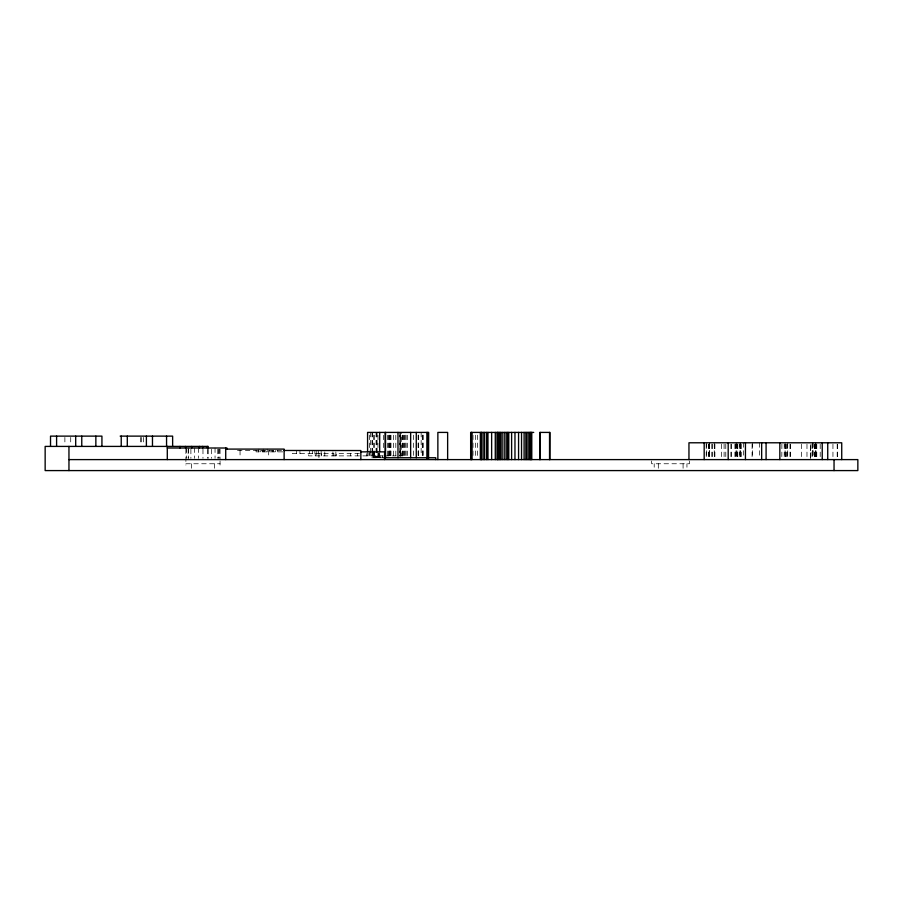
<?xml version="1.0" encoding="UTF-8"?>
<svg xmlns="http://www.w3.org/2000/svg" width="903" height="903" viewBox="0 0 903 903"><rect width="100%" height="100%" fill="white"/><g stroke="black" fill="none" stroke-linecap="round" stroke-linejoin="round"><path stroke-width="0.68" stroke-dasharray="4.51 3.39" d="M237.5 450.473L282.752 450.541M282.729 451.861L256.091 451.861L256.091 449.096M359.394 453.633L336.198 453.633L336.198 455.88M399.51 455.665L401.248 455.665L401.248 432.413M383.177 455.88L308.679 455.88L308.679 453.633M384.576 455.88L396.203 455.88M399.939 455.88L402.817 455.88M384.226 457.742L370.84 457.742L370.84 451.861M185.894 463.758L220.05 463.758M837.453 444.197L837.453 458.205M837.194 444.197L837.194 458.205M832.95 444.197L832.95 458.205M820.206 444.197L820.206 458.205M816.764 444.197L816.764 458.205M816.504 444.197L816.504 458.205M815.951 442.786L815.951 458.205M815.623 442.786L815.623 458.205M815.33 444.197L815.33 458.205M815.104 444.197L815.104 458.205M814.924 444.197L814.924 458.205M814.867 444.197L814.867 458.205M813.14 442.786L813.14 458.205M812.734 442.786L812.734 458.205M812.553 442.786L812.553 458.205M812.237 444.197L812.237 458.205M810.928 444.197L810.928 458.205M806.977 444.197L806.977 458.205M801.435 444.197L801.435 458.205M790.543 444.197L790.543 458.205M789.99 444.197L789.99 458.205M787.698 442.786L787.698 458.205M787.551 444.197L787.551 458.205M786.434 444.197L786.434 458.205M785.757 444.197L785.757 458.205M785.26 444.197L785.26 458.205M785.068 442.786L785.068 458.205M784.222 444.197L784.222 458.205M781.896 444.197L781.817 458.205M759.547 442.786L759.547 458.205M752.346 442.786L752.346 458.205M752.086 444.197L752.086 458.205M743.44 442.786L743.44 458.205M741.115 444.197L741.115 458.205M740.855 444.197L740.855 458.205M740.562 444.197L740.562 458.205M740.302 442.786L740.302 458.205M739.975 442.786L739.975 458.205M739.218 444.197L739.218 458.205M737.491 444.197L737.491 458.205M737.311 444.197L737.311 458.205M736.904 442.786L736.904 458.205M736.588 444.197L736.588 458.205M736.024 442.786L736.024 458.205M735.279 444.197L735.279 458.205M734.986 444.197L734.986 458.205M731.328 444.197L731.328 458.205M730.899 444.197L730.899 458.205M725.786 444.197L725.786 458.205M724.093 444.197L724.093 458.205M721.429 444.197L721.429 458.205M714.894 444.197L714.894 458.205M714.442 444.197L714.442 458.205M714.262 442.786L714.262 458.205M712.23 444.197L712.23 458.205M711.903 444.197L711.903 458.205M709.611 444.197L709.611 458.205M709.419 442.786L709.419 458.205M709.273 442.786L709.273 458.205M709.058 444.197L709.058 458.205M708.573 444.197L708.573 458.205M706.654 442.786L706.688 458.205M706.169 444.197L706.248 458.205M689.486 460.993L689.486 463.758L651.661 463.758L651.661 460.993M686.946 463.758L686.946 467.223M683.086 463.758L683.086 470.587M658.31 463.758L658.31 470.587M654.201 463.758L654.201 467.223M477.585 435.133L477.585 458.25M475.509 435.133L475.509 458.25M473.003 435.133L473.003 458.25M423.281 435.133L423.281 455.53M422.536 435.133L422.536 455.53M422.265 435.133L422.265 455.53M421.148 432.413L421.148 455.53M418.665 435.133L418.608 455.53M418.439 435.133L418.439 455.53M418.1 435.133L418.1 455.53M413.371 435.133L413.371 455.53M407.625 435.223L407.625 456.331M406.147 435.223L406.147 456.331M405.154 435.133L405.154 455.53M404.533 435.223L404.533 456.331M403.438 435.223L403.438 456.331M402.84 435.223L402.84 456.331M402.162 435.223L402.162 456.331M400.582 432.413L400.582 456.331M400.345 435.133L400.345 455.53M399.939 435.223L399.939 456.331M399.769 432.413L399.781 456.331M395.807 435.223L395.807 456.331M393.369 435.223L393.369 456.331M390.976 435.223L390.976 456.331M390.683 435.223L390.683 456.331M390.322 435.223L390.322 456.331M389.915 435.223L389.915 456.331M389.453 435.223L389.453 456.331M389.17 435.223L389.17 456.331M388.38 435.223L388.38 456.331M387.568 435.223L387.568 456.331M383.606 435.223L383.606 450.699M382.477 455.88L382.477 457.742M380.073 455.88L380.073 457.742M379.689 453.125L379.689 457.742M379.395 455.88L379.395 457.742M379.034 453.52L379.034 457.742M378.662 453.125L378.662 457.742M378.301 453.125L378.301 457.742M377.985 435.223L377.928 457.742M377.601 455.88L377.601 457.742M377.082 432.413L377.082 457.742M376.314 432.413L376.314 457.742M376.099 432.413L376.099 457.742M375.58 455.88L375.58 457.742M374.835 455.88L374.835 457.742M374.497 435.167L374.497 455.88M373.966 451.861L374.079 457.742M373.56 455.88L373.56 457.742M373.47 435.167L373.47 455.88M372.679 451.861L372.679 457.742M372.363 432.413L372.363 455.88M372.081 453.633L372.081 455.88M371.991 432.413L371.991 455.88M370.569 432.413L370.569 455.88M369.383 435.167L369.383 455.88M368.887 453.125L368.887 455.88M367.577 453.125L367.577 455.88M366.37 453.633L366.37 455.88M357.588 453.633L357.588 455.88M350.353 453.633L350.353 455.88M335.86 451.861L335.86 455.88M333.929 455.88L333.929 453.633L292.29 453.633L292.29 450.473M332.925 451.861L332.925 455.88M324.787 451.861L324.787 455.88M321.355 453.633L321.355 455.88M321.152 450.473L321.152 455.88M318.928 453.171L318.928 458.363M318.375 450.473L318.375 453.633M316.772 450.473L316.772 455.88M315.237 453.633L315.237 455.88M314.876 450.473L314.876 453.633M312.393 450.473L312.393 453.633M309.323 450.473L309.323 453.633M299.943 450.473L299.943 453.633M296.353 450.473L296.353 453.633M277.729 450.473L277.729 451.861M275.449 450.473L275.449 451.861M273.169 450.473L273.169 451.861M272.153 450.473L272.153 451.861M269.241 450.473L269.241 451.861M268.688 450.473L268.688 458.306M267.186 449.096L267.186 451.861M264.511 450.473L264.511 451.861M263.213 449.096L263.213 451.861M262.175 450.541L262.175 451.861M260.301 450.473L260.301 451.861M258.89 449.096L258.89 451.861M258.529 450.473L258.529 451.861M240.051 450.473L240.051 458.306M220.05 449.096L220.05 459.604M220.05 460.993L220.05 465.056M219.09 449.096L218.91 458.295M218.865 449.096L218.865 458.295M217.758 449.299L217.758 458.318M215.049 448.012L215.049 458.318M214.44 463.758L214.44 470.587M211.516 449.299L211.516 458.318M208.221 449.299L208.221 458.318M207.397 449.299L207.397 458.318M202.972 449.299L202.972 458.318M198.547 448.012L198.547 458.318M194.438 448.012L194.438 458.318M191.504 463.758L191.504 470.587M190.894 449.299L190.894 458.318M188.377 448.012L188.377 458.318M188.185 449.299L188.185 458.318M186.515 448.012L186.515 458.318M185.894 449.084L185.894 465.056M143.6 437.413L143.6 445.123M141.669 437.413L141.669 445.123M140.394 437.413L140.394 445.123M70.716 437.413L70.716 445.123M64.881 437.413L64.881 445.123M810.634 458.205L810.634 444.197L810.522 458.205"/><path stroke-width="1.35" d="M533.729 432.413L470.655 432.413L470.655 459.604M120.155 436.126L172.631 436.126L172.631 446.409M167.292 448.012L226.946 448.012L226.946 449.096M225.716 449.096L284.129 449.096L284.129 459.604M284.039 450.473L360.85 450.541L360.85 459.604M360.692 451.861L384.565 451.861L384.565 459.604M383.91 457.742L435.72 457.742L435.72 459.604M68.955 459.604L857.85 459.604L857.85 470.587L45.15 470.587L45.15 446.409L208.221 446.409L208.221 448.012M841.731 459.604L841.731 442.786L688.955 442.786L688.955 459.604M834.045 459.604L834.045 470.587M827.735 442.786L827.735 459.604M822.227 442.786L822.227 459.604M779.831 442.786L779.831 459.604M766.083 442.786L766.083 459.604M761.658 442.786L761.658 459.604M745.438 442.786L745.438 459.604M728.19 442.786L728.19 459.604M704.182 442.786L704.182 459.604M549.904 459.604L549.961 432.413L539.78 432.413L539.78 459.604M549.543 432.413L549.543 459.604M540.186 432.413L540.129 459.604M531.777 432.413L531.777 459.604M531.122 432.413L531.122 459.604M530.625 432.413L530.625 459.604M529.914 432.413L529.914 459.604M528.831 432.413L528.831 459.604M527.07 432.413L527.07 459.604M525.873 432.413L525.873 459.604M524.101 432.413L524.101 459.604M521.539 432.413L521.539 459.604M518.57 432.413L518.57 459.604M514.97 432.413L514.97 459.604M511.617 432.413L511.617 459.604M508.761 432.413L508.761 459.604M507.52 432.413L507.52 459.604M506.064 432.413L506.064 459.604M504.19 432.413L504.19 459.604M502.124 432.413L502.124 459.604M500.567 432.413L500.567 459.604M499.303 432.413L499.303 459.604M498.298 432.413L498.298 459.604M497.418 432.413L497.418 459.604M497.237 432.413L497.237 459.604M495.284 432.413L495.284 459.604M491.638 432.413L491.638 459.604M487.959 432.413L487.959 459.604M486.683 432.413L486.683 459.604M484.674 432.413L484.674 459.604M483.128 432.413L483.128 459.604M481.457 432.413L481.457 459.604M481.254 432.413L481.254 459.604M480.351 432.413L480.351 459.604M471.817 432.413L471.817 459.604M471.58 432.413L471.58 459.604M447.64 459.604L447.64 432.413L437.865 432.413L437.865 459.604M428.575 458.25L428.665 432.413L367.577 432.413L367.577 451.737M427.819 432.413L427.819 458.25M426.882 432.413L426.882 458.25M416.272 432.413L416.272 457.742M410.651 432.413L410.651 457.742M397.975 432.413L397.975 457.742M385.547 432.413L385.547 457.742M385.175 432.413L385.175 457.742M379.689 432.413L379.689 451.737M225.716 448.012L225.716 459.604M207.34 446.409L207.34 448.012M202.667 446.409L202.667 448.012M199.382 446.409L199.382 448.012M191.696 446.409L191.696 448.012M185.555 446.409L185.555 448.012M179.945 446.409L179.945 448.012M167.292 446.409L167.292 459.604M166.558 436.126L166.558 446.409M152.472 436.126L152.472 446.409M146.399 436.126L146.399 446.409M127.3 436.126L127.3 446.409M121.228 436.126L121.228 446.409M101.926 446.409L101.926 436.126L50.523 436.126L50.523 446.409M95.853 436.126L95.853 446.409M81.767 436.126L81.767 446.409M75.694 436.126L75.694 446.409M68.955 446.409L68.955 470.587M56.596 436.126L56.596 446.409"/></g></svg>
